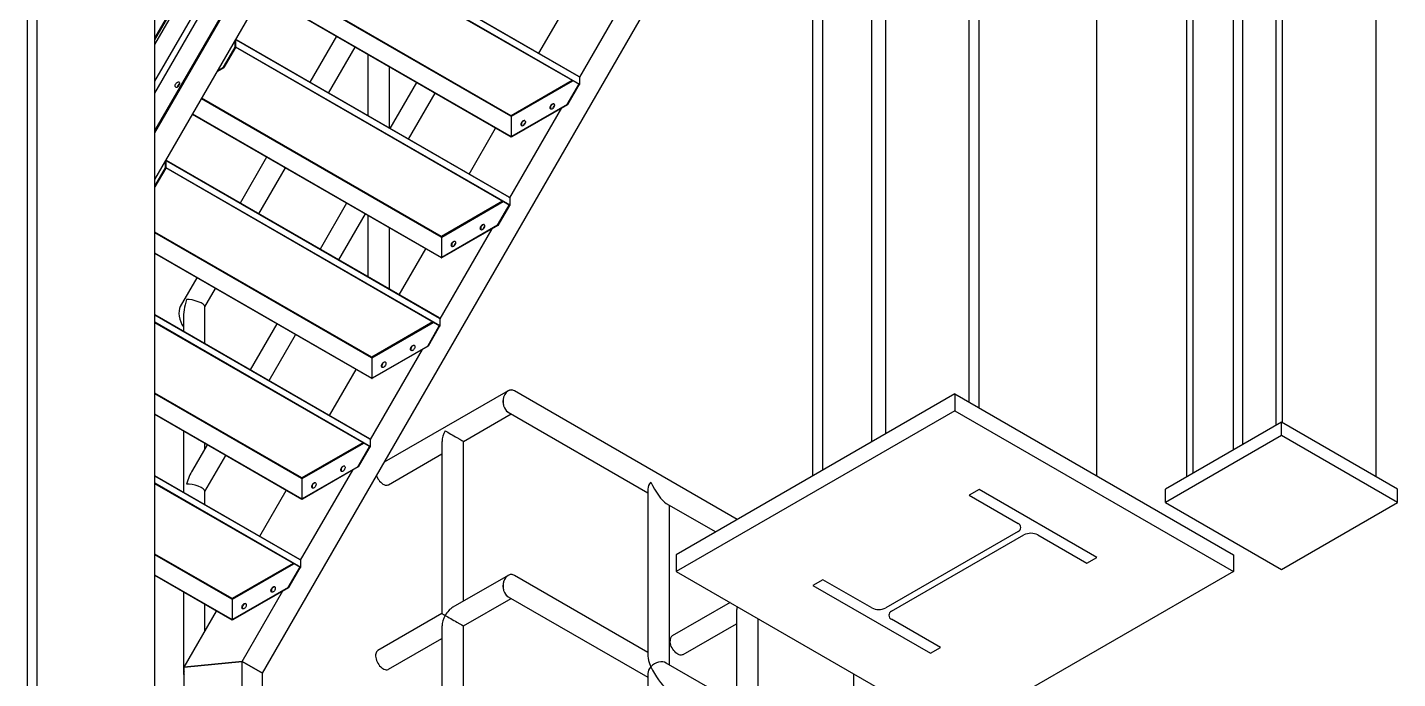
# Model space of a CAD drawing. Header units: inches. Extents: x -1490 to 2215, y -1057 to 1547.
# Drawn here: x -1166.5 to -1083, y -900.7 to -861 of the extents above; entities that cross this region are included whole.
import ezdxf

# ---------------------------------------------------------------- set-up
doc = ezdxf.new("R2010")
doc.units = ezdxf.units.IN
doc.header["$MEASUREMENT"] = 0

msp = doc.modelspace()

# ---------------------------------------------------------------- linework, layer by layer
at = {"color": 7, "linetype": 'Continuous', "lineweight": 25}
for p, q in [((-1108.509, -884.247), (-1108.509, -735.272)), ((-1109.114, -883.898), (-1109.114, -735.621)), ((-1084.318, -888.447), (-1084.318, -743.524)), ((-1090.024, -885.152), (-1090.024, -746.818)), ((-1090.42, -885.308), (-1090.42, -747.047)), ((-1093.019, -886.808), (-1093.019, -748.547)), ((-1092.453, -886.481), (-1092.453, -748.22)), ((-1095.858, -888.447), (-1095.858, -750.186)), ((-1095.462, -888.218), (-1095.462, -749.957)), ((-1118.628, -888.382), (-1118.628, -753.354)), ((-1101.346, -888.382), (-1101.346, -753.354)), ((-1118.023, -888.033), (-1118.023, -753.703)), ((-1115.046, -886.314), (-1115.046, -755.066)), ((-1114.198, -885.824), (-1114.198, -754.577)), ((-1165.872, -917.362), (-1165.872, -768.387)), ((-1166.476, -917.013), (-1166.476, -768.736)), ((-1158.709, -921.497), (-1158.709, -786.469)), ((-1158.709, -861.695), (-1118.628, -792.272)), ((-1158.709, -861.807), (-1118.628, -792.384)), ((-1158.709, -862.082), (-1118.628, -792.659)), ((-1158.709, -864.32), (-1118.628, -794.897)), ((-1158.709, -865.046), (-1118.628, -795.623)), ((-1118.628, -797.894), (-1158.709, -867.317)), ((-1158.709, -867.357), (-1118.628, -797.934)), ((-1158.709, -867.469), (-1118.628, -798.046)), ((-1158.709, -870.326), (-1118.628, -800.904)), ((-1152.165, -900.423), (-1118.628, -842.335)), ((-1132.879, -864.038), (-1149.5, -854.442)), ((-1132.867, -864.064), (-1149.488, -854.469)), ((-1132.847, -864.535), (-1149.55, -854.892)), ((-1132.826, -864.523), (-1149.529, -854.88)), ((-1137.022, -866.463), (-1151.615, -858.039)), ((-1137.002, -866.427), (-1151.594, -858.003)), ((-1132.834, -864.083), (-1129.664, -858.593)), ((-1137.002, -867.737), (-1152.161, -858.986)), ((-1136.981, -867.725), (-1152.151, -858.968)), ((-1135.326, -862.625), (-1133.708, -859.824)), ((-1153.82, -862.252), (-1153.82, -861.859)), ((-1153.8, -861.842), (-1153.808, -861.837)), ((-1153.8, -862.253), (-1153.8, -861.824)), ((-1153.779, -861.806), (-1153.795, -861.816)), ((-1153.779, -862.241), (-1153.779, -861.806)), ((-1153.738, -861.83), (-1153.779, -861.806)), ((-1153.779, -861.806), (-1153.779, -861.806)), ((-1137.129, -871.399), (-1153.75, -861.804)), ((-1137.117, -871.425), (-1153.738, -861.83)), ((-1147.653, -861.588), (-1149.271, -864.39)), ((-1154.527, -863.477), (-1153.82, -862.252)), ((-1153.8, -862.264), (-1154.507, -863.489)), ((-1153.82, -862.252), (-1153.8, -862.264)), ((-1153.8, -862.253), (-1153.779, -862.241)), ((-1137.097, -871.896), (-1153.8, -862.253)), ((-1153.8, -862.264), (-1153.8, -862.253)), ((-1137.076, -871.884), (-1153.779, -862.241)), ((-1148.132, -865.047), (-1146.514, -862.246)), ((-1145.743, -862.691), (-1145.743, -866.426)), ((-1154.888, -863.709), (-1154.507, -863.489)), ((-1154.868, -863.673), (-1154.527, -863.477)), ((-1154.507, -863.489), (-1154.527, -863.477)), ((-1144.428, -867.185), (-1144.428, -863.45)), ((-1157.252, -864.599), (-1157.284, -864.581)), ((-1157.233, -864.563), (-1157.263, -864.546)), ((-1142.781, -864.401), (-1144.399, -867.202)), ((-1133.285, -864.282), (-1137.002, -866.427)), ((-1136.981, -866.463), (-1133.244, -864.305)), ((-1133.595, -865.746), (-1132.888, -864.522)), ((-1132.867, -864.534), (-1133.574, -865.758)), ((-1132.888, -864.511), (-1132.888, -864.522)), ((-1132.888, -864.522), (-1132.867, -864.534)), ((-1132.826, -864.088), (-1132.867, -864.064)), ((-1132.867, -864.523), (-1132.867, -864.534)), ((-1132.847, -864.535), (-1132.826, -864.523)), ((-1132.826, -864.523), (-1132.826, -864.088)), ((-1141.272, -873.824), (-1155.865, -865.4)), ((-1141.252, -873.789), (-1155.844, -865.365)), ((-1143.26, -867.86), (-1141.642, -865.058)), ((-1137.084, -871.444), (-1133.914, -865.955)), ((-1133.595, -865.746), (-1136.981, -867.702)), ((-1133.574, -865.758), (-1136.961, -867.713)), ((-1133.574, -865.758), (-1133.595, -865.746)), ((-1141.252, -875.098), (-1156.411, -866.347)), ((-1141.231, -875.086), (-1156.401, -866.329)), ((-1136.981, -866.487), (-1137.022, -866.463)), ((-1136.981, -867.702), (-1136.981, -866.463)), ((-1139.576, -869.986), (-1137.958, -867.185)), ((-1137.002, -867.737), (-1136.981, -867.725)), ((-1136.981, -867.702), (-1136.981, -867.725)), ((-1136.961, -867.713), (-1136.981, -867.702)), ((-1158.709, -870.719), (-1158.07, -869.613)), ((-1158.05, -869.625), (-1158.709, -870.767)), ((-1158.07, -869.613), (-1158.07, -869.22)), ((-1158.07, -869.613), (-1158.05, -869.625)), ((-1158.05, -869.203), (-1158.058, -869.199)), ((-1158.05, -869.614), (-1158.05, -869.185)), ((-1158.05, -869.614), (-1158.029, -869.603)), ((-1141.347, -879.257), (-1158.05, -869.614)), ((-1158.05, -869.625), (-1158.05, -869.614)), ((-1158.029, -869.168), (-1158.045, -869.177)), ((-1158.029, -869.603), (-1158.029, -869.168)), ((-1157.988, -869.191), (-1158.029, -869.168)), ((-1158.029, -869.168), (-1158.029, -869.168)), ((-1141.326, -879.245), (-1158.029, -869.603)), ((-1141.379, -878.76), (-1158, -869.165)), ((-1141.367, -878.787), (-1157.988, -869.191)), ((-1151.903, -868.949), (-1153.521, -871.751)), ((-1152.382, -872.408), (-1150.764, -869.607)), ((-1147.031, -871.762), (-1148.649, -874.563)), ((-1137.535, -871.643), (-1141.252, -873.789)), ((-1141.231, -873.824), (-1137.494, -871.666)), ((-1137.845, -873.108), (-1137.138, -871.883)), ((-1137.117, -871.895), (-1137.824, -873.119)), ((-1137.138, -871.872), (-1137.138, -871.883)), ((-1137.138, -871.883), (-1137.117, -871.895)), ((-1137.076, -871.449), (-1137.117, -871.425)), ((-1137.117, -871.884), (-1137.117, -871.895)), ((-1137.097, -871.896), (-1137.076, -871.884)), ((-1137.076, -871.884), (-1137.076, -871.449)), ((-1147.51, -875.221), (-1145.892, -872.419)), ((-1145.743, -872.506), (-1145.743, -876.241)), ((-1145.502, -881.15), (-1158.709, -873.526)), ((-1145.522, -881.185), (-1158.709, -873.573)), ((-1144.428, -877), (-1144.428, -873.265)), ((-1141.334, -878.806), (-1138.164, -873.316)), ((-1141.231, -873.848), (-1141.272, -873.824)), ((-1137.845, -873.108), (-1141.231, -875.063)), ((-1141.231, -875.063), (-1141.231, -873.824)), ((-1137.824, -873.119), (-1141.211, -875.075)), ((-1137.824, -873.119), (-1137.845, -873.108)), ((-1143.826, -877.348), (-1142.208, -874.546)), ((-1145.481, -882.448), (-1158.709, -874.812)), ((-1145.502, -882.459), (-1158.709, -874.835)), ((-1141.252, -875.098), (-1141.231, -875.086)), ((-1141.231, -875.063), (-1141.231, -875.086)), ((-1141.211, -875.075), (-1141.231, -875.063)), ((-1156.153, -876.31), (-1157.163, -878.06)), ((-1155.661, -878.089), (-1155.014, -876.968)), ((-1145.629, -886.121), (-1158.709, -878.57)), ((-1145.617, -886.148), (-1158.709, -878.59)), ((-1156.976, -878.829), (-1156.976, -879.571)), ((-1155.661, -880.33), (-1155.661, -878.07)), ((-1141.326, -878.81), (-1141.367, -878.787)), ((-1141.326, -879.245), (-1141.326, -878.81)), ((-1145.576, -886.606), (-1158.709, -879.025)), ((-1145.597, -886.618), (-1158.709, -879.049)), ((-1151.281, -879.123), (-1152.899, -881.925)), ((-1141.785, -879.004), (-1145.502, -881.15)), ((-1145.481, -881.185), (-1141.744, -879.028)), ((-1142.095, -880.469), (-1141.388, -879.244)), ((-1141.367, -879.256), (-1142.074, -880.481)), ((-1141.388, -879.233), (-1141.388, -879.244)), ((-1141.388, -879.244), (-1141.367, -879.256)), ((-1141.367, -879.245), (-1141.367, -879.256)), ((-1141.347, -879.257), (-1141.326, -879.245)), ((-1151.76, -882.582), (-1150.142, -879.781)), ((-1142.095, -880.469), (-1145.481, -882.424)), ((-1142.074, -880.481), (-1145.461, -882.436)), ((-1142.074, -880.481), (-1142.095, -880.469)), ((-1145.584, -886.167), (-1142.414, -880.677)), ((-1145.481, -881.209), (-1145.522, -881.185)), ((-1145.481, -882.424), (-1145.481, -881.185)), ((-1148.076, -884.709), (-1146.458, -881.907)), ((-1145.502, -882.459), (-1145.481, -882.448)), ((-1145.481, -882.424), (-1145.481, -882.448)), ((-1145.461, -882.436), (-1145.481, -882.424)), ((-1149.752, -888.511), (-1158.709, -883.34)), ((-1149.772, -888.547), (-1158.709, -883.388)), ((-1137.197, -883.204), (-1144.736, -887.557)), ((-1123.238, -891.043), (-1136.812, -883.204)), ((-1109.987, -883.394), (-1126.957, -893.191)), ((-1109.987, -883.394), (-1109.987, -884.414)), ((-1109.987, -883.394), (-1093.016, -893.191)), ((-1149.731, -889.809), (-1158.709, -884.626)), ((-1149.752, -889.821), (-1158.709, -884.65)), ((-1139.908, -886.287), (-1137.005, -884.612)), ((-1137.197, -884.5), (-1128.687, -889.415)), ((-1109.987, -884.414), (-1126.957, -894.211)), ((-1109.987, -884.414), (-1093.016, -894.211)), ((-1090.088, -885.116), (-1097.159, -889.198)), ((-1090.088, -885.932), (-1090.088, -885.116)), ((-1083.017, -889.198), (-1090.088, -885.116)), ((-1156.976, -885.65), (-1156.976, -889.385)), ((-1145.576, -886.171), (-1145.617, -886.148)), ((-1145.576, -886.606), (-1145.576, -886.171)), ((-1141.223, -886.287), (-1141.223, -896.78)), ((-1139.908, -896.021), (-1139.908, -886.287)), ((-1090.088, -885.932), (-1097.159, -890.014)), ((-1083.017, -890.014), (-1090.088, -885.932)), ((-1155.531, -886.484), (-1156.43, -888.041)), ((-1155.661, -886.71), (-1155.661, -886.409)), ((-1155.661, -889.34), (-1154.392, -887.142)), ((-1146.035, -886.365), (-1149.752, -888.511)), ((-1149.731, -888.547), (-1145.994, -886.389)), ((-1146.345, -887.83), (-1145.638, -886.605)), ((-1145.617, -886.617), (-1146.324, -887.842)), ((-1145.638, -886.594), (-1145.638, -886.605)), ((-1145.638, -886.605), (-1145.617, -886.617)), ((-1145.617, -886.606), (-1145.617, -886.617)), ((-1145.597, -886.618), (-1145.576, -886.606)), ((-1144.479, -888.926), (-1141.223, -887.047)), ((-1146.345, -887.83), (-1149.731, -889.785)), ((-1146.324, -887.842), (-1149.711, -889.797)), ((-1146.324, -887.842), (-1146.345, -887.83)), ((-1149.879, -893.482), (-1158.709, -888.385)), ((-1149.867, -893.509), (-1158.709, -888.405)), ((-1149.826, -893.968), (-1158.709, -888.84)), ((-1149.834, -893.528), (-1146.664, -888.038)), ((-1149.731, -888.57), (-1149.772, -888.547)), ((-1149.731, -889.785), (-1149.731, -888.547)), ((-1149.847, -893.979), (-1158.709, -888.863)), ((-1155.661, -890.144), (-1155.661, -889.321)), ((-1152.326, -892.07), (-1150.708, -889.269)), ((-1128.687, -889.192), (-1128.687, -899.37)), ((-1108.509, -889.223), (-1109.114, -889.572)), ((-1109.114, -889.572), (-1106.137, -891.29)), ((-1101.346, -893.358), (-1108.509, -889.223)), ((-1097.159, -890.014), (-1097.159, -889.198)), ((-1083.017, -890.014), (-1083.017, -889.198)), ((-1149.752, -889.821), (-1149.731, -889.809)), ((-1149.731, -889.785), (-1149.731, -889.809)), ((-1149.711, -889.797), (-1149.731, -889.785)), ((-1127.565, -890.063), (-1124.553, -891.802)), ((-1127.372, -899.907), (-1127.372, -890.174)), ((-1097.159, -890.014), (-1090.088, -894.096)), ((-1090.088, -894.096), (-1083.017, -890.014)), ((-1106.137, -891.78), (-1114.198, -896.434)), ((-1113.837, -896.642), (-1105.776, -891.989)), ((-1104.928, -891.989), (-1101.951, -893.707)), ((-1154.002, -895.872), (-1158.709, -893.155)), ((-1154.022, -895.908), (-1158.709, -893.202)), ((-1150.285, -893.726), (-1154.002, -895.872)), ((-1153.981, -895.908), (-1150.244, -893.75)), ((-1149.826, -893.533), (-1149.867, -893.509)), ((-1149.826, -893.968), (-1149.826, -893.533)), ((-1126.957, -893.191), (-1126.957, -894.211)), ((-1101.951, -893.707), (-1101.346, -893.358)), ((-1093.016, -893.191), (-1093.016, -894.211)), ((-1153.981, -897.17), (-1158.709, -894.441)), ((-1154.002, -897.182), (-1158.709, -894.465)), ((-1150.595, -895.191), (-1149.888, -893.967)), ((-1149.867, -893.978), (-1150.574, -895.203)), ((-1149.888, -893.956), (-1149.888, -893.967)), ((-1149.888, -893.967), (-1149.867, -893.978)), ((-1149.867, -893.968), (-1149.867, -893.978)), ((-1149.847, -893.979), (-1149.826, -893.968)), ((-1137.197, -894.456), (-1140.565, -896.4)), ((-1128.687, -899.148), (-1136.812, -894.456)), ((-1126.957, -894.211), (-1109.987, -904.008)), ((-1093.016, -894.211), (-1109.987, -904.008)), ((-1156.976, -895.465), (-1156.976, -900.415)), ((-1150.595, -895.191), (-1153.981, -897.146)), ((-1150.574, -895.203), (-1153.961, -897.158)), ((-1153.402, -899.708), (-1150.914, -895.4)), ((-1150.574, -895.203), (-1150.595, -895.191)), ((-1118.023, -894.715), (-1118.628, -895.064)), ((-1118.628, -895.064), (-1111.465, -899.199)), ((-1115.046, -896.434), (-1118.023, -894.715)), ((-1155.661, -897.848), (-1155.661, -896.224)), ((-1153.981, -895.932), (-1154.022, -895.908)), ((-1153.981, -897.146), (-1153.981, -895.908)), ((-1139.908, -897.539), (-1137.005, -895.863)), ((-1137.197, -895.752), (-1128.687, -900.666)), ((-1123.67, -896.109), (-1127.196, -898.145)), ((-1156.938, -900.058), (-1154.958, -896.63)), ((-1154.002, -897.182), (-1153.981, -897.17)), ((-1153.981, -897.146), (-1153.981, -897.17)), ((-1153.961, -897.158), (-1153.981, -897.146)), ((-1141.223, -896.78), (-1145.137, -899.039)), ((-1123.282, -896.644), (-1123.282, -902.269)), ((-1121.967, -903.028), (-1121.967, -897.092)), ((-1110.86, -898.85), (-1113.837, -897.132)), ((-1141.223, -897.539), (-1141.223, -908.076)), ((-1139.908, -907.317), (-1139.908, -897.539)), ((-1126.538, -899.283), (-1123.282, -897.404)), ((-1144.479, -900.178), (-1141.223, -898.298)), ((-1111.465, -899.199), (-1110.86, -898.85)), ((-1156.938, -900.058), (-1153.402, -899.708)), ((-1153.402, -899.708), (-1156.938, -900.058)), ((-1156.938, -903.858), (-1156.938, -900.058)), ((-1153.402, -905.395), (-1153.402, -899.708)), ((-1153.402, -899.708), (-1152.165, -900.423)), ((-1152.165, -900.423), (-1153.402, -899.708)), ((-1152.165, -906.109), (-1152.165, -900.423)), ((-1128.687, -900.444), (-1128.687, -911.159)), ((-1116.152, -906.387), (-1127.565, -899.796)), ((-1116.152, -900.449), (-1116.152, -906.609))]:
    msp.add_line(p, q, dxfattribs=at)
at = {"color": 7, "linetype": 'Continuous', "lineweight": 25, "flags": 128}
for points in [[(-1153.779, -861.806), (-1153.787, -861.803), (-1153.788, -861.803)], [(-1157.341, -864.691), (-1157.377, -864.706), (-1157.41, -864.708), (-1157.438, -864.698), (-1157.459, -864.676), (-1157.471, -864.644), (-1157.474, -864.604), (-1157.466, -864.559), (-1157.45, -864.512), (-1157.425, -864.467), (-1157.394, -864.428), (-1157.359, -864.397), (-1157.323, -864.376), (-1157.289, -864.367), (-1157.258, -864.371), (-1157.233, -864.387), (-1157.216, -864.415), (-1157.209, -864.451), (-1157.212, -864.494), (-1157.224, -864.54), (-1157.245, -864.586), (-1157.273, -864.629), (-1157.306, -864.665), (-1157.341, -864.691)], [(-1134.639, -865.941), (-1134.634, -865.897), (-1134.62, -865.85), (-1134.597, -865.805), (-1134.567, -865.764), (-1134.533, -865.73), (-1134.497, -865.707), (-1134.462, -865.695), (-1134.43, -865.695), (-1134.404, -865.709), (-1134.385, -865.733), (-1134.375, -865.768), (-1134.375, -865.81), (-1134.385, -865.855), (-1134.404, -865.902), (-1134.43, -865.945), (-1134.462, -865.983), (-1134.497, -866.012), (-1134.533, -866.03), (-1134.567, -866.036), (-1134.597, -866.029), (-1134.62, -866.009), (-1134.634, -865.98), (-1134.639, -865.941)], [(-1136.407, -866.962), (-1136.402, -866.917), (-1136.388, -866.871), (-1136.365, -866.825), (-1136.335, -866.784), (-1136.301, -866.751), (-1136.265, -866.727), (-1136.23, -866.715), (-1136.198, -866.716), (-1136.171, -866.729), (-1136.153, -866.754), (-1136.143, -866.788), (-1136.143, -866.83), (-1136.153, -866.876), (-1136.171, -866.922), (-1136.198, -866.966), (-1136.23, -867.004), (-1136.265, -867.033), (-1136.301, -867.051), (-1136.335, -867.056), (-1136.365, -867.049), (-1136.388, -867.03), (-1136.402, -867), (-1136.407, -866.962)], [(-1158.029, -869.168), (-1158.037, -869.164), (-1158.038, -869.164)], [(-1138.889, -873.302), (-1138.884, -873.258), (-1138.87, -873.212), (-1138.847, -873.166), (-1138.817, -873.125), (-1138.783, -873.091), (-1138.747, -873.068), (-1138.712, -873.056), (-1138.68, -873.057), (-1138.654, -873.07), (-1138.635, -873.095), (-1138.625, -873.129), (-1138.625, -873.171), (-1138.635, -873.217), (-1138.654, -873.263), (-1138.68, -873.307), (-1138.712, -873.344), (-1138.747, -873.373), (-1138.783, -873.391), (-1138.817, -873.397), (-1138.847, -873.39), (-1138.87, -873.371), (-1138.884, -873.341), (-1138.889, -873.302)], [(-1140.657, -874.323), (-1140.652, -874.279), (-1140.638, -874.232), (-1140.615, -874.187), (-1140.585, -874.146), (-1140.551, -874.112), (-1140.515, -874.088), (-1140.48, -874.076), (-1140.448, -874.077), (-1140.421, -874.09), (-1140.403, -874.115), (-1140.393, -874.15), (-1140.393, -874.191), (-1140.403, -874.237), (-1140.421, -874.284), (-1140.448, -874.327), (-1140.48, -874.365), (-1140.515, -874.394), (-1140.551, -874.412), (-1140.585, -874.417), (-1140.615, -874.41), (-1140.638, -874.391), (-1140.652, -874.361), (-1140.657, -874.323)], [(-1143.139, -880.663), (-1143.134, -880.619), (-1143.12, -880.573), (-1143.097, -880.527), (-1143.067, -880.486), (-1143.033, -880.453), (-1142.997, -880.429), (-1142.962, -880.417), (-1142.93, -880.418), (-1142.904, -880.431), (-1142.885, -880.456), (-1142.875, -880.49), (-1142.875, -880.532), (-1142.885, -880.578), (-1142.904, -880.624), (-1142.93, -880.668), (-1142.962, -880.706), (-1142.997, -880.734), (-1143.033, -880.752), (-1143.067, -880.758), (-1143.097, -880.751), (-1143.12, -880.732), (-1143.134, -880.702), (-1143.139, -880.663)], [(-1144.907, -881.684), (-1144.902, -881.64), (-1144.888, -881.593), (-1144.865, -881.548), (-1144.835, -881.507), (-1144.801, -881.473), (-1144.765, -881.45), (-1144.73, -881.438), (-1144.698, -881.438), (-1144.671, -881.451), (-1144.653, -881.476), (-1144.643, -881.511), (-1144.643, -881.552), (-1144.653, -881.598), (-1144.671, -881.645), (-1144.698, -881.688), (-1144.73, -881.726), (-1144.765, -881.755), (-1144.801, -881.773), (-1144.835, -881.779), (-1144.865, -881.772), (-1144.888, -881.752), (-1144.902, -881.722), (-1144.907, -881.684)], [(-1147.389, -888.025), (-1147.384, -887.981), (-1147.37, -887.934), (-1147.347, -887.889), (-1147.317, -887.847), (-1147.283, -887.814), (-1147.247, -887.79), (-1147.212, -887.778), (-1147.18, -887.779), (-1147.154, -887.792), (-1147.135, -887.817), (-1147.125, -887.852), (-1147.125, -887.893), (-1147.135, -887.939), (-1147.154, -887.985), (-1147.18, -888.029), (-1147.212, -888.067), (-1147.247, -888.096), (-1147.283, -888.114), (-1147.317, -888.119), (-1147.347, -888.112), (-1147.37, -888.093), (-1147.384, -888.063), (-1147.389, -888.025)], [(-1149.157, -889.045), (-1149.152, -889.001), (-1149.138, -888.955), (-1149.115, -888.909), (-1149.085, -888.868), (-1149.051, -888.834), (-1149.015, -888.811), (-1148.98, -888.799), (-1148.948, -888.799), (-1148.921, -888.813), (-1148.903, -888.837), (-1148.893, -888.872), (-1148.893, -888.914), (-1148.903, -888.959), (-1148.921, -889.006), (-1148.948, -889.05), (-1148.98, -889.087), (-1149.015, -889.116), (-1149.051, -889.134), (-1149.085, -889.14), (-1149.115, -889.133), (-1149.138, -889.114), (-1149.152, -889.084), (-1149.157, -889.045)], [(-1145.214, -888.384), (-1145.213, -888.386), (-1145.176, -888.473), (-1145.131, -888.557), (-1145.078, -888.638), (-1145.021, -888.712), (-1144.958, -888.779), (-1144.892, -888.836), (-1144.825, -888.884), (-1144.757, -888.92), (-1144.69, -888.944), (-1144.626, -888.956), (-1144.566, -888.955), (-1144.511, -888.941), (-1144.479, -888.926)], [(-1151.639, -895.386), (-1151.634, -895.342), (-1151.62, -895.295), (-1151.597, -895.25), (-1151.567, -895.209), (-1151.533, -895.175), (-1151.497, -895.151), (-1151.462, -895.139), (-1151.43, -895.14), (-1151.404, -895.153), (-1151.385, -895.178), (-1151.375, -895.213), (-1151.375, -895.254), (-1151.385, -895.3), (-1151.404, -895.347), (-1151.43, -895.39), (-1151.462, -895.428), (-1151.497, -895.457), (-1151.533, -895.475), (-1151.567, -895.481), (-1151.597, -895.474), (-1151.62, -895.454), (-1151.634, -895.424), (-1151.639, -895.386)], [(-1153.407, -896.406), (-1153.402, -896.362), (-1153.388, -896.316), (-1153.365, -896.27), (-1153.335, -896.229), (-1153.301, -896.196), (-1153.265, -896.172), (-1153.23, -896.16), (-1153.198, -896.161), (-1153.171, -896.174), (-1153.153, -896.199), (-1153.143, -896.233), (-1153.143, -896.275), (-1153.153, -896.321), (-1153.171, -896.367), (-1153.198, -896.411), (-1153.23, -896.449), (-1153.265, -896.477), (-1153.301, -896.495), (-1153.335, -896.501), (-1153.365, -896.494), (-1153.388, -896.475), (-1153.402, -896.445), (-1153.407, -896.406)], [(-1126.538, -899.283), (-1126.545, -899.287), (-1126.597, -899.307), (-1126.655, -899.314), (-1126.717, -899.309), (-1126.783, -899.291), (-1126.85, -899.26), (-1126.918, -899.218), (-1126.985, -899.166), (-1127.049, -899.103), (-1127.109, -899.032), (-1127.165, -898.955), (-1127.213, -898.872), (-1127.255, -898.786), (-1127.288, -898.699), (-1127.312, -898.612), (-1127.327, -898.527), (-1127.332, -898.446)], [(-1145.137, -899.039), (-1145.176, -899.068), (-1145.213, -899.112), (-1145.242, -899.166), (-1145.262, -899.23), (-1145.272, -899.302), (-1145.272, -899.38), (-1145.262, -899.463), (-1145.242, -899.55), (-1145.213, -899.637), (-1145.176, -899.724), (-1145.131, -899.809), (-1145.078, -899.889), (-1145.021, -899.963), (-1144.958, -900.03), (-1144.892, -900.088), (-1144.825, -900.135), (-1144.757, -900.172), (-1144.69, -900.196), (-1144.626, -900.208), (-1144.566, -900.207), (-1144.511, -900.193), (-1144.479, -900.178)]]:
    msp.add_lwpolyline(points, dxfattribs=at)
at = {"color": 7, "linetype": 'Continuous', "lineweight": 25}
for centre, radius, start, end in [((-1153.763, -861.826), 0.0253, 350.78596, 129.20329), ((-1157.056, -864.703), 0.284, 122.16948, 177.39189), ((-1157.056, -864.703), 0.284, 122.60225, 177.40313), ((-1157.025, -864.721), 0.296, 129.07388, 170.9315), ((-1132.895, -864.061), 0.0278, 352.74417, 55.94365), ((-1134.403, -865.925), 0.215, 89.4043, 209.18999), ((-1134.396, -865.925), 0.221, 114.11512, 208.63519), ((-1134.429, -865.805), 0.0993, 76.0377, 124.89463), ((-1134.186, -866.05), 0.3, 129.37146, 170.63391), ((-1136.978, -866.465), 0.0446, 122.60548, 177.39452), ((-1137.026, -866.465), 0.0446, 2.60548, 57.39452), ((-1136.171, -866.946), 0.215, 89.4043, 209.18999), ((-1136.163, -866.946), 0.221, 114.11512, 208.63519), ((-1136.197, -866.825), 0.0993, 76.0377, 124.89463), ((-1135.954, -867.07), 0.3, 129.37119, 170.63419), ((-1158.013, -869.187), 0.0253, 350.78596, 129.20329), ((-1137.145, -871.422), 0.0278, 352.74417, 55.94365), ((-1141.228, -873.826), 0.0446, 122.60548, 177.39452), ((-1141.276, -873.826), 0.0446, 2.60548, 57.39452), ((-1138.652, -873.286), 0.216, 90.22308, 209.7823), ((-1138.646, -873.287), 0.221, 114.11512, 208.63519), ((-1138.679, -873.166), 0.0993, 76.0377, 124.89463), ((-1138.435, -873.412), 0.302, 130.32922, 169.76549), ((-1140.421, -874.307), 0.215, 89.4043, 209.18999), ((-1140.413, -874.307), 0.221, 114.11512, 208.63519), ((-1140.447, -874.186), 0.0993, 76.0377, 124.89463), ((-1140.204, -874.431), 0.3, 129.37087, 170.63451), ((-1141.395, -878.783), 0.0278, 352.74417, 55.94365), ((-1142.903, -880.648), 0.215, 89.4043, 209.18999), ((-1145.478, -881.187), 0.0446, 122.60548, 177.39452), ((-1145.526, -881.187), 0.0446, 2.60548, 57.39452), ((-1144.671, -881.668), 0.215, 89.4043, 209.18999), ((-1145.645, -886.144), 0.0278, 352.74417, 55.94365), ((-1147.153, -888.009), 0.215, 89.4043, 209.18999), ((-1149.728, -888.549), 0.0446, 122.60548, 177.39452), ((-1149.776, -888.549), 0.0446, 2.60548, 57.39452), ((-1148.921, -889.029), 0.215, 89.4043, 209.18999), ((-1106.234, -891.535), 0.264, 291.6744, 68.3256), ((-1105.352, -892.8), 0.915, 62.39104, 117.60896), ((-1149.895, -893.506), 0.0278, 352.74417, 55.94365), ((-1151.403, -895.37), 0.215, 89.4043, 209.18999), ((-1153.978, -895.91), 0.0446, 122.60548, 177.39452), ((-1154.026, -895.91), 0.0446, 2.60548, 57.39452), ((-1153.171, -896.391), 0.215, 89.4043, 209.18999), ((-1114.622, -895.623), 0.915, 242.39104, 297.60896), ((-1113.74, -896.887), 0.264, 111.6744, 248.3256), ((-1127.007, -898.411), 0.327, 125.26041, 186.05177), ((-1156.741, -900.415), 0.235, 146.88455, 213.11545)]:
    msp.add_arc(centre, radius, start, end, dxfattribs=at)
for centre, major_axis, ratio, start_param, end_param in [((-1156.319, -877.912), (0.424, 1.582), 0.317825, 1.485856, 2.271254), ((-1156.319, -877.912), (0.655, -0.176), 0.317765, 0.08494, 2.441135), ((-1156.784, -878.718), (-0.214, 0.798), 0.517638, 0.477697, 2.236932), ((-1137.005, -883.852), (0, 0.701), 0.717434, 5.890584, 9.032062), ((-1137.005, -883.852), (0, 0.701), 0.717434, 5.890469, 9.032177), ((-1140.565, -885.908), (0.465, 0.805), 0.577335, 1.570837, 2.356235), ((-1140.565, -885.908), (0.658, -0.38), 0.00007, 3.927031, 6.283226), ((-1156.319, -889.164), (0.424, 1.582), 0.317825, 0.870338, 1.485856), ((-1128.03, -889.035), (0.607, 0.351), 0.7174, 1.963553, 2.748951), ((-1128.03, -889.035), (-0.607, 1.052), 0.239159, 1.178155, 2.748836), ((-1156.319, -889.164), (0.655, -0.176), 0.317765, 0.08494, 2.441135), ((-1137.005, -895.104), (0, 0.701), 0.717434, 5.890584, 9.032062), ((-1137.005, -895.104), (0, 0.701), 0.717434, 5.890469, 9.032177), ((-1122.625, -896.265), (0.465, 0.805), 0.577335, 2.000954, 2.356235), ((-1140.565, -897.159), (0.658, -0.38), 0.00007, 3.141552, 3.927031), ((-1140.565, -897.159), (0.465, 0.805), 0.577335, 1.570837, 2.356235), ((-1140.565, -897.159), (0.465, 0.805), 0.577335, 0.785358, 1.570837), ((-1140.565, -897.159), (0.658, -0.38), 0.00007, 3.927031, 6.283226), ((-1128.03, -900.287), (-0.607, 1.052), 0.239159, 0.392757, 1.178155), ((-1128.03, -900.287), (0.607, 0.351), 0.7174, 1.963553, 2.748951), ((-1128.03, -900.287), (0.607, 0.351), 0.7174, 0.392642, 1.963553), ((-1128.03, -900.287), (-0.607, 1.052), 0.239159, 1.178155, 2.748836)]:
    msp.add_ellipse(centre, major_axis=major_axis, ratio=ratio, start_param=start_param, end_param=end_param, dxfattribs=at)

doc.saveas('drawing.dxf')
